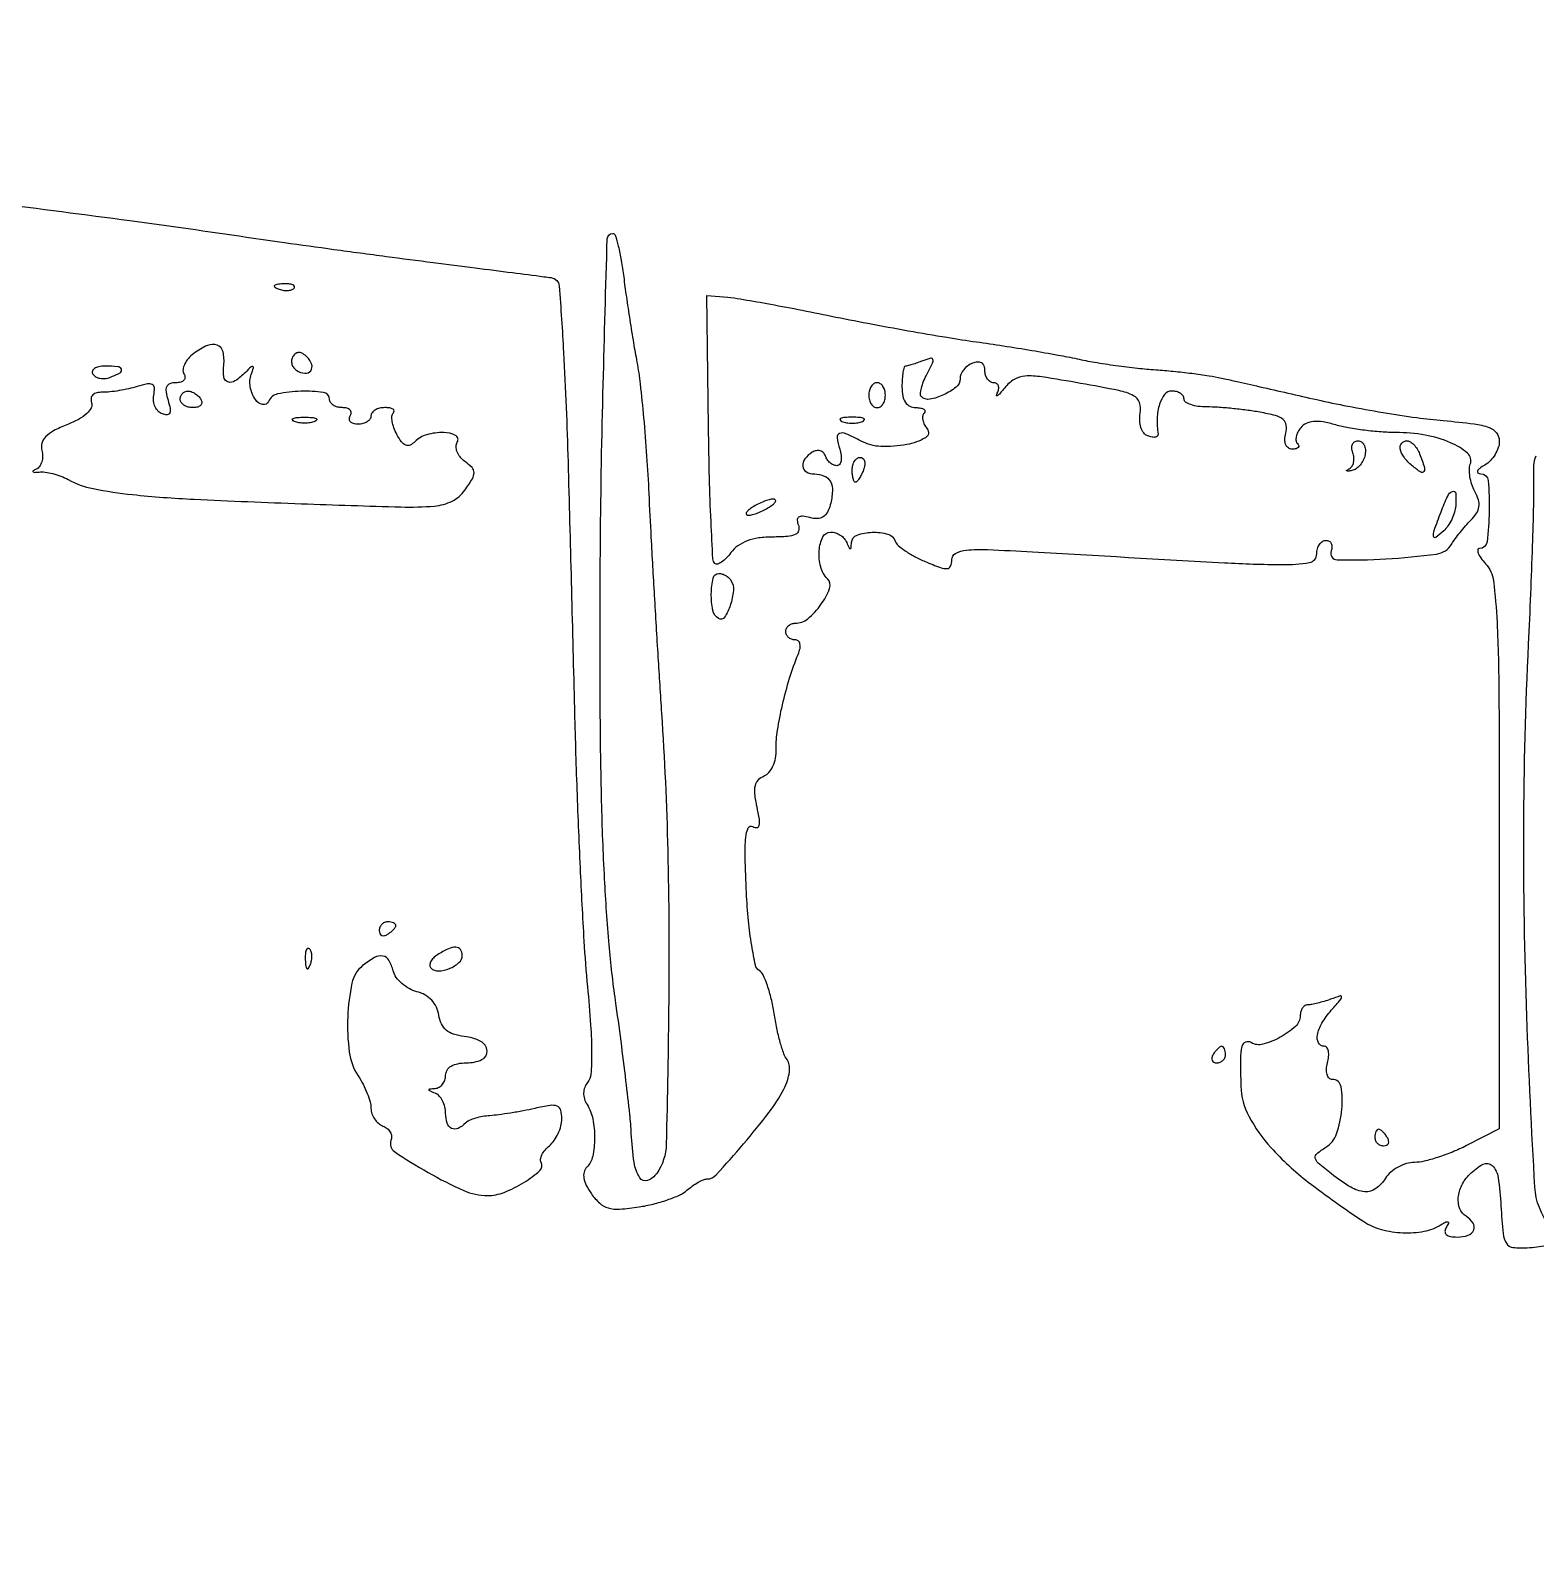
# Model space of a CAD drawing. Extents: x 0 to 4160, y 0 to 3120.
# Drawn here: x 1956 to 2137.4, y 2625.5 to 2809.5 of the extents above; entities that cross this region are included whole.
import ezdxf

# ---------------------------------------------------------------- set-up
doc = ezdxf.new("R2010")
doc.units = 0

msp = doc.modelspace()

# ---------------------------------------------------------------- linework, layer by layer
for points in [[(4159.499279, 606.274193, 0.000001), (4159.667734, 974.478125, 0.000057)], [(757.647081, 3119.740147, 0.000002), (520.492565, 3119.487217, 0.4139)], [(1964.75, 0.149832, 0.000016), (2717.930904, 0.232101, 0.000028), (3351.473438, 0.357111)], [(1951.51826, 2788.68183, -0.002249), (1967.940305, 2786.554365, -0.003554), (1982, 2784.566784, 0.002064), (1986.557597, 2783.908632, 0.000937), (1992.528125, 2783.082987, 0.000927), (1998.828358, 2782.235671, 0.001272), (2004.5, 2781.498273, -0.000094), (2009.570765, 2780.851145, -0.000136), (2014.044421, 2780.278129, -0.000067), (2017.84615, 2779.789606, -0.002347), (2018.736325, 2779.670848, -0.352405), (2019.681342, 2778.668256, -0.006077), (2020.211717, 2770.651129, -0.006612), (2020.748832, 2757.455174, -0.000806), (2021.497341, 2728.5, 0.002808), (2021.794335, 2718.55348, 0.002728), (2022.205411, 2708.513913, 0.002691), (2022.662525, 2699.690525, 0.010112), (2023.090918, 2694.164385, -0.00705), (2023.476986, 2689.550963, -0.016966), (2023.598495, 2686.125827, -0.017888), (2023.513356, 2683.640233, -0.156948), (2023.108593, 2682.630847, 0.08177), (2022.758024, 2682.031902, 0.085543), (2022.625136, 2681.361553, 0.081547), (2022.722522, 2680.658814, 0.065973), (2023.04189, 2679.966462, -0.092765), (2023.73295, 2678.230976, -0.049607), (2023.952224, 2675.925275, -0.049957), (2023.723018, 2673.732437, -0.146388), (2023.009271, 2672.409271, 0.136474), (2022.684902, 2671.83495, 0.104248), (2022.659457, 2671.110431, 0.074558), (2022.951709, 2670.232885, 0.035187), (2023.567707, 2669.206797, 0.054852), (2024.570959, 2668.064325, 0.118708), (2025.588211, 2667.502923, 0.085405), (2026.966652, 2667.367988, 0.019413), (2029.308436, 2667.630511, 0.023393), (2031.028941, 2667.974324, 0.022508), (2032.732483, 2668.480863, 0.023102), (2034.19043, 2669.063563, 0.071931), (2035.078741, 2669.632984, -0.023499), (2035.743737, 2670.156223, -0.025666), (2036.436167, 2670.598439, -0.026295), (2037.062366, 2670.912169, -0.103334), (2037.482813, 2671, 0.211461), (2038.619001, 2671.503011, 0.007285), (2041.903897, 2675.228271, 0.014039), (2044.984111, 2679.037168, 0.043368), (2046.755476, 2681.829792, 0.039133), (2047.203399, 2682.888189, 0.053149), (2047.425509, 2683.900789, 0.063284), (2047.411063, 2684.767245, 0.131167), (2047.147128, 2685.384755, -0.083088), (2046.767067, 2686.082162, -0.015302), (2046.329019, 2687.485469, -0.016054), (2045.915341, 2689.176914, -0.014006), (2045.589518, 2690.970032, 0.020211), (2045.2468, 2692.731584, 0.025403), (2044.782003, 2694.327716, 0.024969), (2044.270432, 2695.593468, 0.146843), (2043.800369, 2696.123379, -0.204052), (2043.343464, 2696.770684, -0.012319), (2042.890522, 2699.158886, -0.016781), (2042.505371, 2702.12248, -0.011377), (2042.257311, 2705.518024, -0.005861), (2042.091981, 2709.815733, -0.030441), (2042.172973, 2712.18758, -0.083434), (2042.477603, 2713.325924, -0.451501), (2043.016873, 2713.489572, 0.158784), (2043.510601, 2713.369462, 0.332433), (2043.792082, 2713.615435, 0.092758), (2043.81173, 2714.378364, 0.014243), (2043.527296, 2715.87572, -0.025723), (2043.2709, 2717.417716, -0.084515), (2043.327743, 2718.44464, -0.132788), (2043.692109, 2719.13113, -0.113585), (2044.373134, 2719.589691, 0.126309), (2044.967873, 2720.012214, 0.06917), (2045.448605, 2720.772736, 0.060404), (2045.758092, 2721.75608, 0.051711), (2045.845907, 2722.838865, -0.044499), (2045.997195, 2725.109368, -0.018093), (2046.587769, 2728.152982, -0.017851), (2047.455984, 2731.370828, -0.023049), (2048.491737, 2734.25, 0.045709), (2048.712184, 2734.962491, 0.106682), (2048.710044, 2735.517893, 0.171967), (2048.49416, 2735.864528, 0.169901), (2048.106989, 2736, -0.089132), (2047.684342, 2736.075946, -0.095054), (2047.325178, 2736.29375, -0.099889), (2047.08489, 2736.618501, -0.109914), (2047, 2737, -0.112508), (2047.086938, 2737.381472, -0.100182), (2047.332732, 2737.70625, -0.094286), (2047.700197, 2737.924148, -0.087025), (2048.132705, 2738, 0.175913), (2049.645084, 2738.549085, 0.062127), (2051.24111, 2740.261695, 0.065955), (2052.277838, 2742.185108, 0.29516), (2052.021825, 2743.378175, -0.134295), (2051.207126, 2744.806355, -0.080556), (2051.029191, 2746.763928, -0.096215), (2051.470148, 2748.408558, -0.286742), (2052.416667, 2749, -0.080074), (2052.995939, 2748.906632, -0.064399), (2053.565351, 2748.632812, -0.065245), (2054.039141, 2748.227909, -0.087674), (2054.337719, 2747.75, 0.009076), (2054.617987, 2747.090194, 0.295955), (2054.757018, 2747, 0.382689), (2054.864758, 2747.096611, 0.011437), (2054.921053, 2747.75, -0.299653), (2055.584063, 2748.630615, -0.07881), (2057.406595, 2748.973334, -0.074846), (2059.314475, 2748.741672, -0.249704), (2060.199697, 2747.900908, 0.135035), (2060.541113, 2747.39121, 0.028035), (2061.403427, 2746.727338, 0.027553), (2062.524615, 2746.047693, 0.022963), (2063.783031, 2745.449182, 0.010305), (2065.633622, 2744.715567, 0.104366), (2066.447964, 2744.593466, 0.29002), (2066.85398, 2744.8856, 0.095928), (2067, 2745.639687, -0.27534), (2067.461968, 2746.414995, -0.099408), (2068.737641, 2746.806678, -0.03494), (2071.295239, 2746.883141, -0.004543), (2076.75, 2746.615376, 0.000584), (2099.858446, 2745.297551, 0.012046), (2106.819888, 2745.07675, 0.041539), (2110.123062, 2745.326331, 0.368532), (2111, 2746.354513, -0.065472), (2111.082725, 2746.983566, -0.082859), (2111.325178, 2747.516638, -0.099082), (2111.684839, 2747.873206, -0.146934), (2112.106989, 2748, -0.130227), (2112.489241, 2747.898723, -0.151704), (2112.744959, 2747.625157, -0.126672), (2112.828192, 2747.211533, -0.078405), (2112.724308, 2746.72394, 0.520758), (2113.453037, 2745.644516, 0.018655), (2119.333471, 2745.765475, 0.017949), (2125.42995, 2746.338803, 0.233255), (2127.272065, 2747.566809, -0.026286), (2127.675189, 2748.186066, -0.011793), (2128.265526, 2748.957464, -0.011637), (2128.929177, 2749.745272, -0.015516), (2129.569884, 2750.427027, 0.052363), (2130.248189, 2751.264509, 0.110072), (2130.53915, 2752.044897, 0.1082), (2130.473618, 2752.883928, 0.049512), (2130.051405, 2753.903948, -0.042761), (2129.688538, 2754.748225, -0.038711), (2129.459852, 2755.670428, -0.040888), (2129.387381, 2756.531547, -0.090645), (2129.503978, 2757.177558, 0.314744), (2129.163665, 2758.507582, 0.076953), (2127.134771, 2759.770687, 0.056888), (2124.045327, 2760.691214, 0.044011), (2120.544034, 2761, -0.018607), (2118.757721, 2761.066501, -0.012796), (2116.741168, 2761.268855, -0.012917), (2114.807775, 2761.563898, -0.025513), (2113.295506, 2761.91525, 0.025517), (2111.749536, 2762.274421, 0.06455), (2110.598963, 2762.330075, 0.091782), (2109.730672, 2762.095704, 0.108265), (2109.060784, 2761.573241, 0.054286), (2108.710489, 2761.043511, 0.06941), (2108.517145, 2760.492017, 0.084737), (2108.502738, 2760.004218, 0.162882), (2108.675343, 2759.657991, -0.132997), (2108.818451, 2759.408599, -0.259727), (2108.76308, 2759.193285, -0.152974), (2108.497599, 2759.045737, -0.050962), (2108.050035, 2759, -0.146292), (2107.571497, 2759.143075, -0.15079), (2107.256847, 2759.523985, -0.108206), (2107.149369, 2760.130013, -0.053985), (2107.26476, 2760.904441, 0.096494), (2107.327272, 2761.889344, 0.192326), (2106.952692, 2762.560546, 0.106884), (2106.012445, 2763.036749, 0.020449), (2104.131391, 2763.447437, 0.010835), (2102.540071, 2763.691841, 0.007854), (2100.758909, 2763.897612, 0.00794), (2099.060695, 2764.039622, 0.017138), (2097.75, 2764.083253, -0.033149), (2096.696605, 2764.152114, -0.050879), (2095.807813, 2764.363243, -0.065912), (2095.194674, 2764.672022, -0.248067), (2095, 2765.040257, 0.15399), (2094.884533, 2765.406285, 0.097923), (2094.559375, 2765.718075, 0.08043), (2094.073553, 2765.928465, 0.06212), (2093.5, 2766, 0.230203), (2092.663122, 2765.593135, 0.09092), (2092.051204, 2764.430295, 0.066803), (2091.760652, 2762.734192, 0.046086), (2091.869583, 2760.785988, -0.235088), (2091.796107, 2760.559599, -0.159967), (2091.551193, 2760.432738, -0.089343), (2091.142588, 2760.439901, -0.042693), (2090.636253, 2760.586088, -0.136245), (2090.141194, 2760.952555, -0.085877), (2089.79963, 2761.590754, -0.072099), (2089.652125, 2762.419561, -0.055322), (2089.724201, 2763.337585, 0.128726), (2089.638263, 2764.615253, 0.19861), (2088.921999, 2765.439655, 0.065942), (2087.143797, 2766.052036, 0.00603), (2082.538718, 2766.927694, 0.005584), (2077.847674, 2767.707268, 0.053096), (2075.819065, 2767.803534, 0.123929), (2074.540747, 2767.400705, 0.08426), (2073.388608, 2766.390209, -0.009798), (2072.826566, 2765.725997, -0.058213), (2072.489151, 2765.422436, -0.646844), (2072.402567, 2765.473397, -0.090089), (2072.48486, 2765.75, 0.069497), (2072.648714, 2766.228223, 0.130653), (2072.620953, 2766.632813, 0.172336), (2072.410162, 2766.899062, 0.140875), (2072.059017, 2767, -0.13751), (2071.655173, 2767.113206, -0.100193), (2071.311086, 2767.431406, -0.086101), (2071.079436, 2767.907344, -0.070414), (2071, 2768.468615, 0.094119), (2070.893789, 2769.027855, 0.166113), (2070.592642, 2769.382077, 0.151899), (2070.114961, 2769.496694, 0.075244), (2069.5, 2769.361626, 0.070794), (2068.926548, 2769.042546, 0.063513), (2068.440625, 2768.565704, 0.066827), (2068.11175, 2768.010177, 0.100604), (2068, 2767.460399, -0.227056), (2067.527582, 2766.473721, -0.061926), (2066.0182, 2765.539944, -0.062439), (2064.34301, 2765.011432, -0.246385), (2063.343619, 2765.323047, -0.222675), (2063.222331, 2765.658231, -0.039025), (2063.33822, 2766.33737, -0.035829), (2063.613626, 2767.172207, -0.025285), (2064.035314, 2768.065984, 0.00959), (2064.700239, 2769.367825, 0.192044), (2064.732395, 2769.804123, 0.40109), (2064.462106, 2769.952487, 0.026386), (2063.534546, 2769.65163, -0.007561), (2062.853702, 2769.40211, -0.009368), (2062.212398, 2769.191416, -0.007941), (2061.670075, 2769.033816, -0.066832), (2061.418213, 2769, 0.340043), (2061.254228, 2768.873895, 0.023489), (2061.12285, 2768.265625, 0.025716), (2061.030154, 2767.45838, 0.015728), (2061, 2766.5, 0.045954), (2061.101154, 2765.401731, 0.101424), (2061.416667, 2764.625, 0.13382), (2061.943802, 2764.165703, 0.113148), (2062.666667, 2764, -0.037878), (2063.262653, 2763.954785, -0.107049), (2063.650465, 2763.806715, -0.244364), (2063.772948, 2763.589508, -0.207794), (2063.675343, 2763.342009, 0.159428), (2063.500951, 2762.998018, 0.085584), (2063.509484, 2762.517214, 0.070514), (2063.694468, 2761.975906, 0.055717), (2064.034705, 2761.458183, -0.468139), (2063.833032, 2760.368145, -0.081606), (2061.577084, 2759.546374, -0.056266), (2058.450151, 2759.314355, -0.113749), (2056.079756, 2759.957316, 0.01662), (2054.248323, 2760.860503, 0.197577), (2053.473845, 2760.88746, 0.354972), (2053.178101, 2760.386465, 0.039621), (2053.5, 2759, -0.043393), (2053.671855, 2758.233644, -0.076842), (2053.659244, 2757.5875, -0.119177), (2053.473676, 2757.160698, -0.235048), (2053.150721, 2757, -0.107156), (2052.745206, 2757.087916, -0.070238), (2052.34048, 2757.345759, -0.065788), (2051.997886, 2757.727099, -0.06981), (2051.774316, 2758.177051, 0.117017), (2051.532001, 2758.56812, 0.128568), (2051.147368, 2758.792123, 0.118107), (2050.675477, 2758.809358, 0.088972), (2050.190983, 2758.618034, 0.090748), (2049.298704, 2757.812137, 0.189839), (2049.044255, 2756.927295, 0.242612), (2049.473667, 2756.259161, 0.131638), (2050.440983, 2756, -0.100684), (2051.637259, 2755.756641, -0.174468), (2052.372881, 2755.075665, -0.133805), (2052.620741, 2753.926687, -0.050597), (2052.365512, 2752.289716, -0.060232), (2052.007952, 2751.384259, -0.128823), (2051.497854, 2750.839608, -0.135472), (2050.805018, 2750.630889, -0.069883), (2049.898887, 2750.736693, 0.034039), (2049.019113, 2750.903817, 0.177991), (2048.547297, 2750.792041, 0.271027), (2048.376262, 2750.443811, 0.073537), (2048.515379, 2749.820518, -0.166566), (2048.539328, 2749.161165, -0.215131), (2048.145542, 2748.710002, -0.089569), (2047.18454, 2748.463866, -0.01802), (2045.413069, 2748.4, 0.034942), (2043.738208, 2748.28281, 0.05458), (2042.338598, 2747.927274, 0.064093), (2041.222518, 2747.337941, 0.081577), (2040.39316, 2746.523001, -0.03295), (2039.825571, 2745.845359, -0.054593), (2039.255035, 2745.366171, -0.076683), (2038.766743, 2745.138405, -0.273742), (2038.446024, 2745.220642, -0.185274), (2038.20986, 2745.750895, -0.00159), (2037.985637, 2750.283113, -0.005285), (2037.798351, 2755.52965, -0.00335), (2037.685692, 2761.647641), (2037.5, 2777.5), (2040, 2777.300376, -0.021972), (2041.507688, 2777.113042, -0.002852), (2044.703125, 2776.553796, -0.003319), (2048.487974, 2775.843144, -0.002768), (2052.5, 2775.039151, 0.003983), (2056.876725, 2774.173136, 0.002884), (2061.765625, 2773.275372, 0.002913), (2066.419507, 2772.476425, 0.006347), (2070, 2771.929808, -0.003939), (2073.208624, 2771.455768, -0.003176), (2076.648748, 2770.897398, -0.00321), (2079.818725, 2770.341238, -0.008236), (2082.102122, 2769.886521, 0.011886), (2084.217879, 2769.48122, 0.00678), (2086.791122, 2769.087203, 0.006767), (2089.393048, 2768.760662, 0.011135), (2091.602122, 2768.563437, -0.008143), (2093.697129, 2768.389026, -0.00656), (2095.942498, 2768.135434, -0.006636), (2098.010429, 2767.846431, -0.016865), (2099.5, 2767.566354, -0.000646), (2101.17683, 2767.189843, -0.000135), (2104.115625, 2766.525151, -0.000142), (2107.525773, 2765.751868, -0.000134), (2111, 2764.962043, 0.008734), (2114.747184, 2764.177686, 0.006149), (2118.985938, 2763.421352, 0.006207), (2123.060172, 2762.797828, 0.012948), (2126.25, 2762.434044, -0.008645), (2129.957861, 2762.043467, -0.057002), (2131.76866, 2761.607773, -0.141094), (2132.662334, 2760.955719, -0.166545), (2133, 2759.970096, -0.081199), (2132.870672, 2759.178987, -0.055154), (2132.485938, 2758.349489, -0.054267), (2131.919406, 2757.608736, -0.070629), (2131.25, 2757.080099, 0.027664), (2130.63641, 2756.675698, 0.124532), (2130.366774, 2756.345631, 0.376936), (2130.429445, 2756.130727, 0.136328), (2130.759438, 2756.030409, -0.381187), (2131.64987, 2755.196706, -0.027041), (2131.7822, 2751.507353, -0.026977), (2131.515729, 2747.820778, -0.376187), (2130.595012, 2747.004938, 0.363283), (2130.401052, 2746.840779, 0.14086), (2130.442018, 2746.464258, 0.060994), (2130.772001, 2745.874449, 0.025915), (2131.345012, 2745.171259, -0.154013), (2132.294897, 2743.099756, -0.019262), (2132.723728, 2738.113817, -0.010555), (2132.951382, 2729.416015, -0.001264), (2133, 2710.191583), (2133, 2677.040648), (2129.039838, 2675.020324, -0.020727), (2127.354929, 2674.246983, -0.019163), (2125.567557, 2673.59347, -0.019561), (2123.93184, 2673.135324, -0.05856), (2122.780385, 2673, 0.072859), (2121.812091, 2672.85815, 0.052725), (2120.804689, 2672.436644, 0.052897), (2119.911593, 2671.815993, 0.075022), (2119.283404, 2671.082194, -0.097647), (2118.111267, 2669.831346, -0.177508), (2116.778842, 2669.459949, -0.116116), (2115.100961, 2669.998744, -0.031161), (2112.780939, 2671.600354, -0.010615), (2111.180154, 2672.915484, -0.164579), (2110.822132, 2673.518776, -0.281006), (2111.009114, 2674.049848, -0.031544), (2112.095292, 2674.827438, 0.172383), (2113.374214, 2676.437949, 0.058465), (2114.015746, 2679.405147, 0.066063), (2113.918309, 2682.12557, 0.365896), (2112.883369, 2683, -0.197013), (2112.496045, 2683.158779, -0.126717), (2112.242791, 2683.580679, -0.086529), (2112.167727, 2684.225436, -0.049804), (2112.289749, 2685, 0.040966), (2112.424365, 2685.766322, 0.070464), (2112.392877, 2686.4125, 0.106581), (2112.210205, 2686.842465, 0.24384), (2111.90638, 2687, -0.275256), (2111.217268, 2687.410464, -0.173802), (2111.07113, 2688.363124, -0.087416), (2111.61776, 2689.787897, -0.044659), (2112.75, 2691.340825, 0.003323), (2113.893278, 2692.663962, 0.194247), (2113.992491, 2692.961116, 0.490958), (2113.82963, 2693.071711, 0.008552), (2112.668213, 2692.669565, -0.014296), (2111.899543, 2692.413259, -0.013607), (2111.104788, 2692.196685, -0.013689), (2110.392464, 2692.043774, -0.046053), (2109.918213, 2692, 0.143477), (2109.56806, 2691.897411, 0.09955), (2109.269725, 2691.609013, 0.084051), (2109.06871, 2691.177762, 0.067219), (2109, 2690.66898, -0.212276), (2108.431029, 2689.389203, -0.058523), (2106.592228, 2688.08423, -0.058468), (2104.496479, 2687.238689, -0.207986), (2103.095353, 2687.441069, 0.236787), (2102.4091, 2687.502005, 0.245433), (2101.965035, 2686.988491, 0.058967), (2101.792953, 2685.483545, 0.007306), (2101.854276, 2682.179624, 0.114205), (2102.820247, 2678.557095, 0.062362), (2105.478274, 2674.774852, 0.044422), (2109.968809, 2670.634309, 0.018739), (2116.659578, 2665.871724, 0.079031), (2118.792265, 2664.910606, 0.056357), (2121.385678, 2664.510493, 0.057248), (2123.949666, 2664.700298, 0.091583), (2125.990025, 2665.493835, -0.019112), (2126.563478, 2665.818646, -0.252138), (2126.798912, 2665.81468, -0.392177), (2126.856014, 2665.637934, -0.029652), (2126.595492, 2665.154508, 0.129362), (2126.449021, 2664.674693, 0.22904), (2126.610922, 2664.303543, 0.136098), (2127.108507, 2664.070128, 0.042046), (2127.940983, 2664, 0.083135), (2129.239379, 2664.217387, 0.212706), (2129.921057, 2664.853635, 0.25338), (2129.840749, 2665.690902, 0.106723), (2129, 2666.5, -0.163626), (2128.242926, 2667.411994, -0.11368), (2128.05177, 2668.748339, -0.094929), (2128.470818, 2670.241552, -0.080803), (2129.428571, 2671.571429, -0.072332), (2131.051573, 2672.782311, -0.333848), (2132.139956, 2672.620204, -0.160398), (2132.853749, 2671.181046, -0.021211), (2133.19774, 2667.75, 0.009047), (2133.45059, 2664.411949, 0.117497), (2133.848749, 2663.240427, 0.228234), (2134.646393, 2662.739814, 0.045765), (2136.371576, 2662.70491, 0.021412), (2138.666133, 2662.967755, 0.1545)], [(2139.113244, 2665.363549, -0.160259), (2137.283496, 2670.013232, -0.005071), (2136.316988, 2690.583025, -0.010296), (2135.949374, 2713.244636, -0.010863), (2136.530264, 2735.5, 0.001803), (2136.798136, 2741.5545, 0.002065), (2137.009354, 2747.342187, 0.001861), (2137.149961, 2752.252687, 0.011811), (2137.153168, 2754.75, -0.015463), (2137.172662, 2757.019789, -0.08863), (2137.429976, 2758.19074, -0.181736)]]:
    msp.add_lwpolyline(points, format="xyb")
for points in [[(2027.461637, 2779.75, 0.004807), (2027.77826, 2777.37743, 0.002907), (2028.196578, 2774.573438, 0.002911), (2028.644435, 2771.793481, 0.005109), (2029.051763, 2769.5, -0.01857), (2029.447171, 2766.863273, -0.005401), (2029.861082, 2762.775608, -0.005421), (2030.227877, 2758.158182, -0.005773), (2030.485751, 2753.629728, 0.002209), (2030.747733, 2748.368848, 0.000957), (2031.140749, 2741.369225, 0.000947), (2031.587124, 2733.925551, 0.001257), (2032.022986, 2727.156483, -0.010928), (2032.768306, 2710.589956, -0.008328), (2032.885427, 2692.429608, -0.003502), (2032.588608, 2675.183434, -0.144994), (2031.456769, 2671.676556, -0.158525), (2030.348396, 2670.823094, -0.349217), (2029.400105, 2671.148121, -0.107479), (2028.710179, 2673.012067, -0.022539), (2028.377205, 2676.495498, 0.014274), (2028.198348, 2678.761308, 0.002755), (2027.735204, 2682.848678, 0.00293), (2027.140531, 2687.612137, 0.0027), (2026.474358, 2692.5, -0.01377), (2025.710091, 2699.215603, -0.008329), (2025.157209, 2707.201559, -0.007139), (2024.799642, 2716.560521, -0.004495), (2024.63641, 2727.5, -0.003579), (2024.661403, 2747.868767, -0.004459), (2024.988873, 2766.792738, -0.000691), (2025.47357, 2784.348286, -0.40575), (2026.144452, 2785, -0.328898), (2026.435458, 2784.785359, -0.013492), (2026.806873, 2783.457812, -0.018942), (2027.164556, 2781.762542, -0.011752)], [(1985.8125, 2778.316886, 0.051402), (1986.359369, 2778.160852, 0.05415), (1986.916927, 2778.123424, 0.060344), (1987.402231, 2778.202593, 0.126455), (1987.729167, 2778.395833, 0.296942), (1987.77538, 2778.614691, 0.208169), (1987.592839, 2778.799335, 0.077125), (1987.112848, 2778.910055, 0.028489), (1986.416667, 2778.921053, 0.018894), (1985.670344, 2778.862007, 0.168741), (1985.37858, 2778.720685, 0.470617), (1985.395823, 2778.538436, 0.054073)], [(1975.649862, 2770.532682, 0.051427), (1974.990868, 2769.918265, 0.067031), (1974.536829, 2769.230911, 0.082674), (1974.34595, 2768.579219, 0.169992), (1974.458879, 2768.066535, -0.134282), (1974.5785, 2767.660659, -0.191351), (1974.448097, 2767.31262, -0.142055), (1974.067277, 2767.07811, -0.067536), (1973.491629, 2767, 0.082068), (1972.765383, 2766.879988, 0.20794), (1972.377715, 2766.527733, 0.147018), (1972.294836, 2765.899847, 0.036673), (1972.537551, 2764.881687, -0.02574), (1972.797889, 2763.8865, -0.150487), (1972.747521, 2763.354158, -0.296728), (1972.440255, 2763.143575, -0.090033), (1971.854939, 2763.235431, -0.117663), (1971.362235, 2763.550888, -0.08485), (1970.993521, 2764.09244, -0.077797), (1970.802724, 2764.773406, -0.074717), (1970.825132, 2765.490022, 0.054692), (1970.88813, 2766.374083, 0.267438), (1970.631691, 2766.782401, 0.174989), (1970.044072, 2766.86575, 0.023932), (1968.825132, 2766.550055, -0.019734), (1967.800707, 2766.275545, -0.014388), (1966.643796, 2766.048754, -0.014579), (1965.532819, 2765.897122, -0.030789), (1964.664385, 2765.858076, 0.061613), (1963.953767, 2765.78215, 0.132313), (1963.471988, 2765.523557, 0.173703), (1963.262722, 2765.112723, 0.124017), (1963.324857, 2764.595819, -0.219102), (1963.284329, 2763.972983, -0.086702), (1962.73929, 2763.284087, -0.058867), (1961.741802, 2762.585603, -0.029854), (1960.348961, 2761.940737, 0.02666), (1958.742636, 2761.209446, 0.079939), (1957.778423, 2760.491452, 0.126964), (1957.336849, 2759.717747, 0.1312), (1957.332331, 2758.837166, -0.065477), (1957.420855, 2758.132732, -0.072612), (1957.31792, 2757.454981, -0.082289), (1957.046362, 2756.906739, -0.130951), (1956.643842, 2756.577043, 0.03366), (1956.288867, 2756.386269, 0.489763), (1956.276629, 2756.263688, 0.205361), (1956.466852, 2756.193308, 0.017295), (1957, 2756.238901, -0.065119), (1957.716484, 2756.231621, -0.028745), (1958.646875, 2756.045259, -0.027849), (1959.624171, 2755.731293, -0.033483), (1960.5, 2755.325934, 0.075984), (1963.498313, 2754.235757, 0.023469), (1968.262926, 2753.515023, 0.013888), (1975.687931, 2752.953917, 0.002968), (1988.611415, 2752.414489, 0.001722), (2000.610022, 2752.026386, 0.027936), (2004.64532, 2752.135239, 0.094776), (2006.791064, 2752.733285, 0.125396), (2008.323087, 2754.050883, 0.017435), (2009.220942, 2755.432894, 0.137195), (2009.422, 2756.163369, 0.194612), (2009.176365, 2756.763475, 0.041647), (2008.308896, 2757.51608, -0.06504), (2007.744935, 2758.053461, -0.077743), (2007.377782, 2758.68813, -0.090842), (2007.257762, 2759.31867, -0.141045), (2007.406242, 2759.848296, 0.435029), (2007.187925, 2760.646142, 0.119149), (2005.765398, 2761.003093, 0.070477), (2003.729341, 2760.732661, 0.128863), (2002.292641, 2759.892641, -0.089961), (2001.715957, 2759.493044, -0.204808), (2001.196547, 2759.48136, -0.139356), (2000.687483, 2759.875197, -0.036017), (2000.127824, 2760.761158, -0.035781), (1999.769467, 2761.56391, -0.046631), (1999.566494, 2762.342119, -0.054489), (1999.532126, 2762.989068, -0.18445), (1999.70185, 2763.368517, 0.222224), (1999.787958, 2763.605842, 0.237774), (1999.658252, 2763.814502, 0.101051), (1999.264477, 2763.956608, 0.036245), (1998.666667, 2764, 0.05808), (1998.029224, 2763.925704, 0.077243), (1997.489583, 2763.70625, 0.096011), (1997.128, 2763.381453, 0.163305), (1997, 2763, -0.153634), (1996.879982, 2762.618621, -0.097988), (1996.542039, 2762.29375, -0.080552), (1996.037096, 2762.074545, -0.062283), (1995.440983, 2762, -0.066118), (1994.889346, 2762.073267, -0.138808), (1994.521475, 2762.29375, -0.191142), (1994.392057, 2762.620352, -0.139169), (1994.5, 2763, 0.139169), (1994.607943, 2763.379648, 0.191142), (1994.478525, 2763.70625, 0.138808), (1994.110654, 2763.926733, 0.066118), (1993.559017, 2764, -0.062283), (1992.962904, 2764.074545, -0.080552), (1992.457961, 2764.29375, -0.097988), (1992.120018, 2764.618621, -0.153634), (1992, 2765, 0.374856), (1991.27041, 2765.836415, 0.042592), (1988.554512, 2765.975286, 0.040967), (1985.744002, 2765.647987, 0.252019), (1984.659464, 2764.75, -0.361885), (1983.941845, 2764.366413, -0.201618), (1983.070859, 2764.964159, -0.096029), (1982.449457, 2766.520133, -0.135621), (1982.56975, 2768, 0.011721), (1982.838062, 2768.790381, 0.404142), (1982.757589, 2768.951057, 0.278477), (1982.543282, 2768.90653, 0.008416), (1981.859246, 2768.25, -0.044432), (1980.609167, 2767.212139, -0.237872), (1979.757793, 2767.094732, -0.287416), (1979.269298, 2767.697546, -0.058103), (1979.26179, 2769.139768, 0.084488), (1979.170243, 2770.724419, 0.249079), (1978.47774, 2771.522793, 0.199034), (1977.278643, 2771.492972, 0.057525)], [(1963.473008, 2768.043674, 0.126981), (1963.809536, 2767.720854, 0.081026), (1964.321649, 2767.533742, 0.072258), (1964.926665, 2767.506898, 0.066719), (1965.532025, 2767.650663, 0.027681), (1966.769457, 2768.205874, 0.395517), (1966.917133, 2768.622791, 0.275668), (1966.476999, 2768.936989, 0.020503), (1964.940983, 2769, 0.045552), (1964.193244, 2768.931736, 0.099152), (1963.660421, 2768.719079, 0.177225), (1963.42542, 2768.405148, 0.214542)], [(1987.596556, 2770.156231, 0.105525), (1987.439393, 2769.716563, 0.099247), (1987.470283, 2769.240657, 0.096292), (1987.684746, 2768.801911, 0.09291), (1988.050219, 2768.468963, 0.116221), (1989.032006, 2768.141241, 0.258096), (1989.731074, 2768.448742, 0.251496), (1989.853466, 2769.214666, 0.113251), (1989.296201, 2770.103799, 0.053431), (1988.785686, 2770.515485, 0.136091), (1988.335356, 2770.655459, 0.169261), (1987.940704, 2770.531428, 0.094625)], [(1976.5, 2765, -0.139169), (1976.607943, 2764.620352, -0.191142), (1976.478525, 2764.29375, -0.138808), (1976.110654, 2764.073267, -0.066118), (1975.559017, 2764, -0.062283), (1974.962904, 2764.074545, -0.080552), (1974.457961, 2764.29375, -0.097988), (1974.120018, 2764.618621, -0.153634), (1974, 2765, -0.092995), (1974.071618, 2765.381732, -0.096318), (1974.276414, 2765.70625, -0.099231), (1974.581949, 2765.923444, -0.105429), (1974.940983, 2766, -0.089642), (1975.346558, 2765.926698, -0.053229), (1975.7871, 2765.70625, -0.051032), (1976.193797, 2765.382515, -0.06081)], [(2057, 2765.5, 0.064853), (2057.074694, 2764.926543, 0.082425), (2057.29375, 2764.440625, 0.098894), (2057.618646, 2764.115568, 0.148195), (2058, 2764, 0.148195), (2058.381354, 2764.115568, 0.098894), (2058.70625, 2764.440625, 0.082425), (2058.925306, 2764.926543, 0.064853), (2059, 2765.5, 0.064853), (2058.925306, 2766.073457, 0.082425), (2058.70625, 2766.559375, 0.098894), (2058.381354, 2766.884432, 0.148195), (2058, 2767, 0.148195), (2057.618646, 2766.884432, 0.098894), (2057.29375, 2766.559375, 0.082425), (2057.074694, 2766.073457, 0.064853)], [(1990.25, 2762.337719, -0.057986), (1989.679992, 2762.181385, -0.037979), (1989, 2762.12966, -0.037979), (1988.320008, 2762.181385, -0.057986), (1987.75, 2762.337719, -0.174857), (1987.540618, 2762.525001, -0.447206), (1987.601562, 2762.693942, -0.078554), (1988.10856, 2762.810911, -0.017491), (1989, 2762.842105, -0.017491), (1989.89144, 2762.810911, -0.078554), (1990.398438, 2762.693942, -0.447206), (1990.459382, 2762.525001, -0.174857)], [(2053.75, 2762.337719, 0.057986), (2054.320008, 2762.181385, 0.037979), (2055, 2762.12966, 0.037979), (2055.679992, 2762.181385, 0.057986), (2056.25, 2762.337719, 0.174857), (2056.459382, 2762.525001, 0.447206), (2056.398438, 2762.693942, 0.078554), (2055.89144, 2762.810911, 0.017491), (2055, 2762.842105, 0.017491), (2054.10856, 2762.810911, 0.078554), (2053.601562, 2762.693942, 0.447206), (2053.540618, 2762.525001, 0.174857)], [(2116.823324, 2758.332866, -0.065058), (2116.604622, 2757.676201, -0.060453), (2116.220445, 2757.079705, -0.06459), (2115.736698, 2756.630085, -0.105462), (2115.225, 2756.407866, -0.014226), (2114.76721, 2756.328763, -0.200251), (2114.609123, 2756.36957, -0.519515), (2114.612434, 2756.463147, -0.027312), (2114.918823, 2756.639608, 0.134186), (2115.246688, 2756.935812, 0.089105), (2115.441253, 2757.40704, 0.077774), (2115.474822, 2757.979297, 0.067544), (2115.336834, 2758.564608, -0.073649), (2115.214488, 2759.113336, -0.12201), (2115.29454, 2759.578353, -0.152494), (2115.561583, 2759.885322, -0.13893), (2115.966335, 2760, -0.15182), (2116.389991, 2759.868326, -0.123952), (2116.704955, 2759.510279, -0.098952), (2116.858819, 2758.970244, -0.06807)], [(2123.393011, 2758.418213, -0.011554), (2123.971608, 2756.799553, -0.224183), (2123.909106, 2756.285016, -0.425932), (2123.54523, 2756.20992, -0.022736), (2122.5, 2757, -0.05453), (2121.510812, 2758.02193, -0.115644), (2121.054402, 2759.017369, -0.232619), (2121.233955, 2759.699252, -0.217383), (2121.893011, 2760, -0.144282), (2122.279071, 2759.886229, -0.059761), (2122.702003, 2759.53535, -0.052351), (2123.094677, 2759.023355, -0.045844)], [(2056.361626, 2756.5, -0.02136), (2056.112506, 2755.925442, -0.030395), (2055.839659, 2755.440625, -0.030693), (2055.579329, 2755.087111, -0.222225), (2055.393011, 2755, -0.289661), (2055.241071, 2755.096084, -0.046727), (2055.115447, 2755.440625, -0.039339), (2055.028469, 2755.925176, -0.024748), (2055, 2756.5, -0.062722), (2055.07223, 2757.073532, -0.08088), (2055.284531, 2757.559375, -0.098158), (2055.599211, 2757.884506, -0.152681), (2055.968615, 2758, -0.184534), (2056.289193, 2757.877514, -0.147206), (2056.483616, 2757.559375, -0.100118), (2056.511135, 2757.074366, -0.055937)], [(2043, 2752, 0.027796), (2042.485814, 2751.625641, 0.102785), (2042.234375, 2751.315379, 0.335455), (2042.267727, 2751.122372, 0.190341), (2042.5, 2751.030626, 0.067616), (2042.987337, 2751.096832, 0.024967), (2043.646875, 2751.315379, 0.024204), (2044.352293, 2751.628962, 0.026766), (2045, 2752, 0.027796), (2045.514186, 2752.374359, 0.102785), (2045.765625, 2752.684621, 0.335455), (2045.732273, 2752.877628, 0.190341), (2045.5, 2752.969374, 0.067616), (2045.012663, 2752.903168, 0.024967), (2044.353125, 2752.684621, 0.024204), (2043.647707, 2752.371038, 0.026766)], [(2127.738254, 2752.175332, -0.055114), (2127.59063, 2751.387805, -0.036629), (2127.259188, 2750.529825, -0.03675), (2126.808532, 2749.734157, -0.057722), (2126.300403, 2749.135905, -0.029303), (2125.357284, 2748.35311, -0.567421), (2125.072269, 2748.47296, -0.121028), (2125.142427, 2749.169521, -0.005514), (2125.975249, 2751.4349, -0.016954), (2126.774372, 2753.339717, -0.187671), (2127.357318, 2753.903445, -0.513954), (2127.742556, 2753.666254, -0.036166)], [(2040.392745, 2743.173541, -0.162509), (2040.679972, 2741.954376, -0.05642), (2040.310089, 2740.162358, -0.067195), (2039.617863, 2738.731006, -0.405143), (2038.88631, 2738.570264, -0.208828), (2038.206017, 2739.55304, -0.050997), (2038.021177, 2741.560065, -0.053846), (2038.243934, 2743.444603, -0.349678), (2038.940983, 2744, -0.076312), (2039.338773, 2743.938932, -0.053267), (2039.755594, 2743.757228, -0.052935), (2040.12769, 2743.489729, -0.072164)], [(1998, 2700.940983, 0.108972), (1998.078288, 2700.586039, 0.182303), (1998.29375, 2700.3746, 0.161196), (1998.6179, 2700.343488, 0.082592), (1999, 2700.5, 0.029505), (1999.382774, 2700.768994, 0.035638), (1999.70625, 2701.066025, 0.038439), (1999.934461, 2701.34829, 0.151918), (2000, 2701.559017, 0.210953), (1999.92554, 2701.727648, 0.081139), (1999.70625, 2701.870461, 0.061769), (1999.382849, 2701.967655, 0.042167), (1999, 2702, 0.105053), (1998.618444, 2701.918938, 0.099167), (1998.29375, 2701.688914, 0.09642), (1998.076123, 2701.345238, 0.093332)], [(1989.078947, 2697.416667, 0.018894), (1989.137993, 2696.670344, 0.168741), (1989.279315, 2696.37858, 0.470617), (1989.461564, 2696.395823, 0.054073), (1989.683114, 2696.8125, 0.051402), (1989.839148, 2697.359369, 0.05415), (1989.876576, 2697.916927, 0.060344), (1989.797407, 2698.402231, 0.126455), (1989.604167, 2698.729167, 0.296942), (1989.385309, 2698.77538, 0.208169), (1989.200665, 2698.592839, 0.077125), (1989.089945, 2698.112848, 0.028489)], [(1995.995658, 2696.718197, 0.171737), (1994.707792, 2694.617447, 0.042271), (1994.194011, 2690.538933, 0.043387), (1994.389201, 2686.289354, 0.112324), (1995.452976, 2683.431424, -0.02682), (1996.04511, 2682.412452, -0.024396), (1996.545562, 2681.303748, -0.025177), (1996.894452, 2680.267887, -0.068742), (1997, 2679.503798, 0.083326), (1997.107417, 2678.863713, 0.065986), (1997.422077, 2678.235444, 0.066303), (1997.887569, 2677.713729, 0.086078), (1998.436858, 2677.385856, -0.082597), (1998.950597, 2677.084, -0.092484), (1999.315623, 2676.641999, -0.100622), (1999.476828, 2676.130471, -0.11833), (1999.410685, 2675.627844, 0.349639), (1999.830553, 2674.300205, 0.018334), (2003.88619, 2671.784975, 0.024959), (2008.202788, 2669.600141, 0.105045), (2011.027856, 2669, 0.094669), (2013.045168, 2669.385406, 0.043883), (2015.438907, 2670.587099, 0.042943), (2017.357416, 2672.011941, 0.364954), (2017.502424, 2672.996077, -0.183692), (2017.427668, 2673.384282, -0.072972), (2017.60053, 2673.908054, -0.059098), (2017.976601, 2674.478912, -0.044401), (2018.51101, 2675.009138, 0.067379), (2019.081086, 2675.629082, 0.044526), (2019.562609, 2676.470138, 0.044293), (2019.890558, 2677.390064, 0.063565), (2020, 2678.247445, 0.064158), (2019.865052, 2679.2948, 0.240674), (2019.436999, 2679.77442, 0.132917), (2018.589077, 2679.864211, 0.016479), (2016.75, 2679.507205, -0.009026), (2015.346999, 2679.21309, -0.007111), (2013.818126, 2678.943771, -0.007198), (2012.390194, 2678.734164, -0.017608), (2011.332981, 2678.632205, 0.029096), (2010.448398, 2678.526344, 0.029118), (2009.582314, 2678.318523, 0.030433), (2008.851189, 2678.047849, 0.092819), (2008.416314, 2677.75, -0.084781), (2007.493765, 2677.096281, -0.228121), (2006.710497, 2677.09726, -0.209883), (2006.176569, 2677.721952, -0.073497), (2006, 2678.916667, 0.060204), (2005.90689, 2679.687147, 0.059088), (2005.632812, 2680.418476, 0.064373), (2005.228318, 2681.003208, 0.113869), (2004.75, 2681.337719, -0.009076), (2004.090194, 2681.617987, -0.295955), (2004, 2681.757018, -0.382689), (2004.096611, 2681.864758, -0.011437), (2004.75, 2681.921053, 0.116386), (2005.226981, 2682.065889, 0.093931), (2005.632812, 2682.417434, 0.086824), (2005.905619, 2682.921074, 0.080979), (2006, 2683.5, -0.140575), (2006.177821, 2684.11998, -0.118484), (2006.666667, 2684.6, -0.088208), (2007.456621, 2684.90137, -0.04716), (2008.5, 2685, 0.104181), (2010.362726, 2685.39238, 0.318657), (2010.989136, 2686.440712, 0.260606), (2010.224934, 2687.586431, 0.089772), (2008.25, 2688.183578, -0.047288), (2006.960828, 2688.457095, -0.098444), (2006.062924, 2688.94742, -0.11148), (2005.489502, 2689.697553, -0.072512), (2005.180665, 2690.74835, 0.077305), (2004.887667, 2691.711233, 0.075916), (2004.314824, 2692.546345, 0.07423), (2003.505842, 2693.187044, 0.069044), (2002.525149, 2693.583044, -0.064744), (2001.594435, 2693.949627, -0.054588), (2000.728091, 2694.559771, -0.056874), (2000.051949, 2695.30848, -0.091531), (1999.688103, 2696.084694, 0.067632), (1999.160288, 2697.365694, 0.222304), (1998.428238, 2697.874516, 0.174023), (1997.427853, 2697.697968, 0.040373)], [(2005.02896, 2698.03906, 0.052635), (2004.515633, 2697.633135, 0.084794), (2004.189175, 2697.182889, 0.119423), (2004.095009, 2696.762676, 0.194428), (2004.235832, 2696.430834, 0.211292), (2005.140378, 2696.081097, 0.085286), (2006.461076, 2696.373214, 0.085487), (2007.605974, 2697.088455, 0.213623), (2008, 2697.968615, 0.156009), (2007.781381, 2698.652222, 0.236265), (2007.240387, 2698.939205, 0.11552), (2006.325947, 2698.747819, 0.031906)], [(2098.5, 2686, 0.082592), (2098.343488, 2685.6179, 0.161196), (2098.3746, 2685.29375, 0.182303), (2098.586039, 2685.078288, 0.108972), (2098.940983, 2685, 0.093332), (2099.345238, 2685.076123, 0.09642), (2099.688914, 2685.29375, 0.099167), (2099.918938, 2685.618444, 0.105053), (2100, 2686, 0.042167), (2099.967655, 2686.382849, 0.061769), (2099.870461, 2686.70625, 0.081139), (2099.727648, 2686.92554, 0.210953), (2099.559017, 2687, 0.151918), (2099.34829, 2686.934461, 0.038439), (2099.066025, 2686.70625, 0.035638), (2098.768994, 2686.382774, 0.029505)], [(2118, 2676, 0.105053), (2118.081062, 2675.618444, 0.099167), (2118.311086, 2675.29375, 0.09642), (2118.654762, 2675.076123, 0.093332), (2119.059017, 2675, 0.108972), (2119.413961, 2675.078288, 0.182303), (2119.6254, 2675.29375, 0.161196), (2119.656512, 2675.6179, 0.082592), (2119.5, 2676, 0.029505), (2119.231006, 2676.382774, 0.035638), (2118.933975, 2676.70625, 0.038439), (2118.65171, 2676.934461, 0.151918), (2118.440983, 2677, 0.210953), (2118.272352, 2676.92554, 0.081139), (2118.129539, 2676.70625, 0.061769), (2118.032345, 2676.382849, 0.042167)]]:
    msp.add_lwpolyline(points, format="xyb", close=True)

doc.saveas('drawing.dxf')
